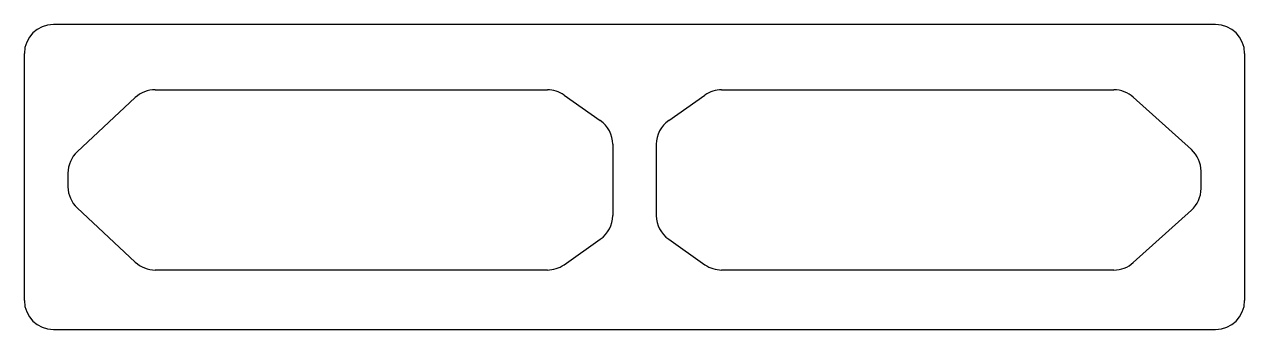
# Model space of a CAD drawing. Header units: metres. Extents: x 0 to 84, y 0 to 21.
import ezdxf

# ---------------------------------------------------------------- set-up
doc = ezdxf.new("R2010")
doc.units = ezdxf.units.M

msp = doc.modelspace()

# ---------------------------------------------------------------- linework, layer by layer
for p, q in [((82, 21), (2, 21)), ((0, 2), (0, 19)), ((84, 19), (84, 2)), ((7.636, 15.963), (3.636, 12.233)), ((7.636, 15.963), (7.636, 15.963)), ((9, 16.5), (36, 16.5)), ((37.147, 16.138), (39.647, 14.388)), ((37.147, 16.138), (37.147, 16.138)), ((44.353, 14.388), (46.853, 16.138)), ((46.853, 16.138), (46.853, 16.138)), ((48, 16.5), (75, 16.5)), ((76.338, 15.986), (80.338, 12.385)), ((76.338, 15.986), (76.338, 15.986)), ((39.647, 14.388), (39.647, 14.388)), ((44.353, 14.388), (44.353, 14.388)), ((40.5, 12.75), (40.5, 7.851)), ((43.5, 12.749), (43.5, 7.851)), ((3.636, 12.233), (3.636, 12.233)), ((80.338, 12.385), (80.338, 12.385)), ((3, 10.77), (3, 9.83)), ((81, 9.702), (81, 10.898)), ((3.636, 8.367), (7.636, 4.637)), ((3.636, 8.367), (3.636, 8.367)), ((76.338, 4.614), (80.338, 8.215)), ((80.338, 8.215), (80.338, 8.215)), ((37.147, 4.462), (39.647, 6.212)), ((39.647, 6.212), (39.647, 6.212)), ((44.353, 6.212), (46.853, 4.462)), ((44.353, 6.212), (44.353, 6.212)), ((7.636, 4.637), (7.636, 4.637)), ((37.147, 4.462), (37.147, 4.462)), ((46.853, 4.462), (46.853, 4.462)), ((76.338, 4.614), (76.338, 4.614)), ((36, 4.1), (9, 4.1)), ((75, 4.1), (48, 4.1)), ((2, 0), (82, 0))]:
    msp.add_line(p, q)
for centre, start, end in [((2, 19), 90, 180), ((82, 19), 0, 90), ((9, 14.5), 90, 133), ((36, 14.5), 55, 90), ((48, 14.5), 90, 125), ((75, 14.5), 48, 90), ((38.5, 12.75), 0, 55), ((45.5, 12.749), 125, 180), ((5, 10.77), 133, 180), ((79, 10.898), 0, 48), ((5, 9.83), 180, 227), ((79, 9.702), 312, 0), ((38.5, 7.851), 305, 0), ((45.5, 7.851), 180, 235), ((9, 6.1), 227, 270), ((36, 6.1), 270, 305), ((48, 6.1), 235, 270), ((75, 6.1), 270, 312), ((2, 2), 180, 270), ((82, 2), 270, 0)]:
    msp.add_arc(centre, 2, start, end)

doc.saveas('drawing.dxf')
